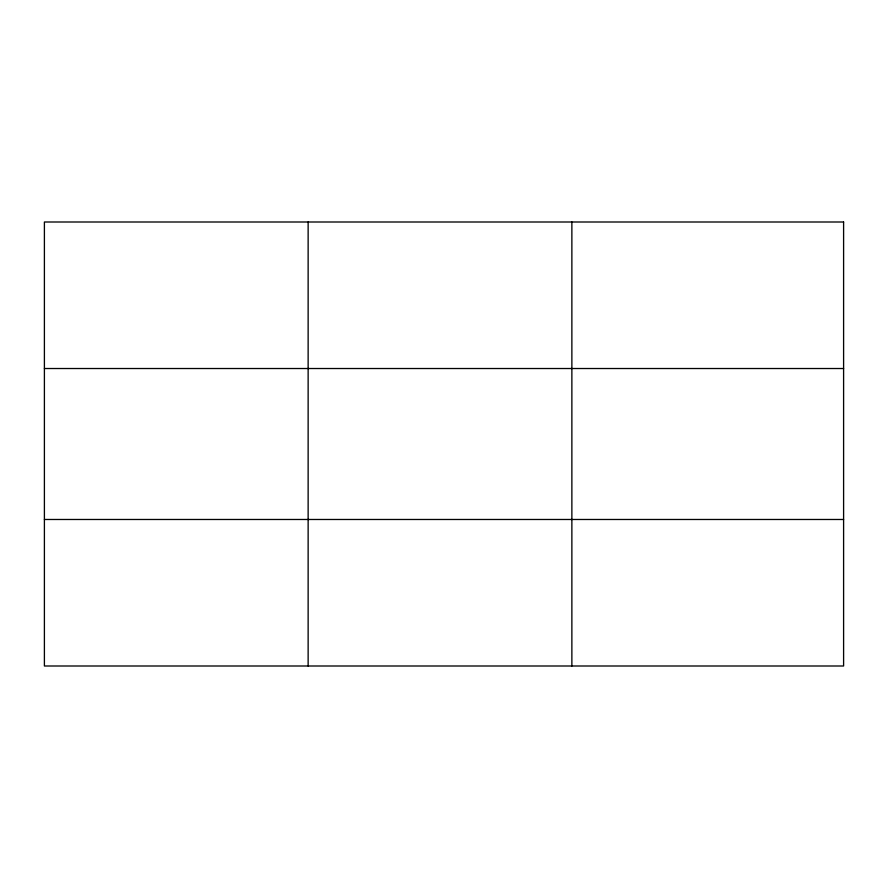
<?xml version="1.0" encoding="UTF-8"?>
<svg xmlns="http://www.w3.org/2000/svg" width="888" height="888" viewBox="0 0 888 888"><rect width="100%" height="100%" fill="white"/><g stroke="black" fill="none" stroke-linecap="round" stroke-linejoin="round"><path stroke-width="1.33" d="M308.136 666L308.136 222M571.872 666L571.872 222M44.4 368.52L843.6 368.52M44.4 519.48L843.6 519.48M843.6 222L44.4 222L44.4 666L843.6 666L843.6 222"/></g></svg>
